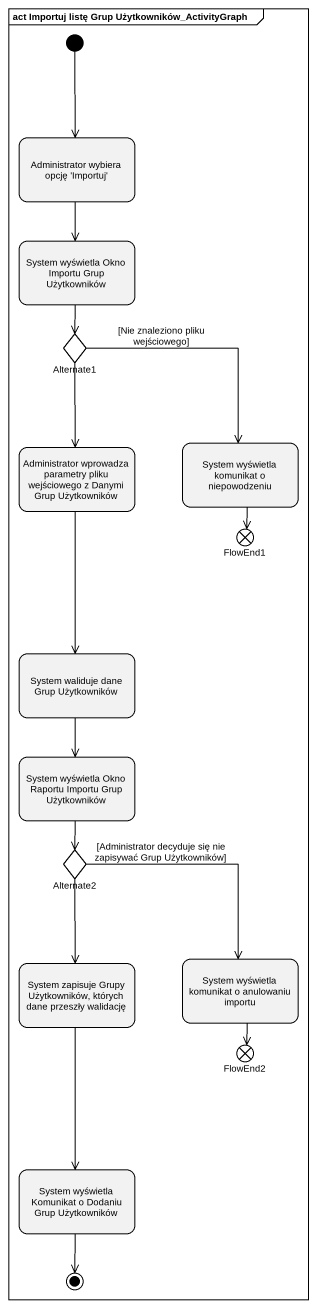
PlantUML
@startuml
mainframe act Importuj listę Grup Użytkowników_ActivityGraph
hide empty description
state "Administrator wybiera opcję 'Importuj'" as Administrator_wybiera_opcję
state "System wyświetla Okno Importu Grup Użytkowników" as System_wyświetla_Okno
state Alternate1 <<choice>>
state "Administrator wprowadza parametry pliku wejściowego z Danymi Grup Użytkowników" as Administrator_wprowadza
state "System wyświetla komunikat o niepowodzeniu" as System_wyświetla_komunikat
state FlowEnd1 <<end>>
state "System waliduje dane Grup Użytkowników" as System_waliduje_dane_Grup
state "System wyświetla Okno Raportu Importu Grup Użytkowników" as System_wyświetla_Okno_2
state Alternate2 <<choice>>
state "System zapisuje Grupy Użytkowników, których dane przeszły walidację" as System_zapisuje_Grupy
state "System wyświetla komunikat o anulowaniu importu" as System_wyświetla_komunikat_2
state FlowEnd2 <<end>>
state "System wyświetla Komunikat o Dodaniu Grup Użytkowników" as System_wyświetla_Komunikat
[*] --> Administrator_wybiera_opcję
Administrator_wybiera_opcję --> System_wyświetla_Okno
System_wyświetla_Okno --> Alternate1
Alternate1 --> Administrator_wprowadza
Alternate1 --> System_wyświetla_komunikat : [Nie znaleziono pliku wejściowego]
Administrator_wprowadza --> System_waliduje_dane_Grup
System_wyświetla_komunikat --> FlowEnd1
System_waliduje_dane_Grup --> System_wyświetla_Okno_2
System_wyświetla_Okno_2 --> Alternate2
Alternate2 --> System_zapisuje_Grupy
Alternate2 --> System_wyświetla_komunikat_2 : [Administrator decyduje się nie zapisywać Grup Użytkowników]
System_zapisuje_Grupy --> System_wyświetla_Komunikat
System_wyświetla_komunikat_2 --> FlowEnd2
System_wyświetla_Komunikat --> [*]
@enduml
